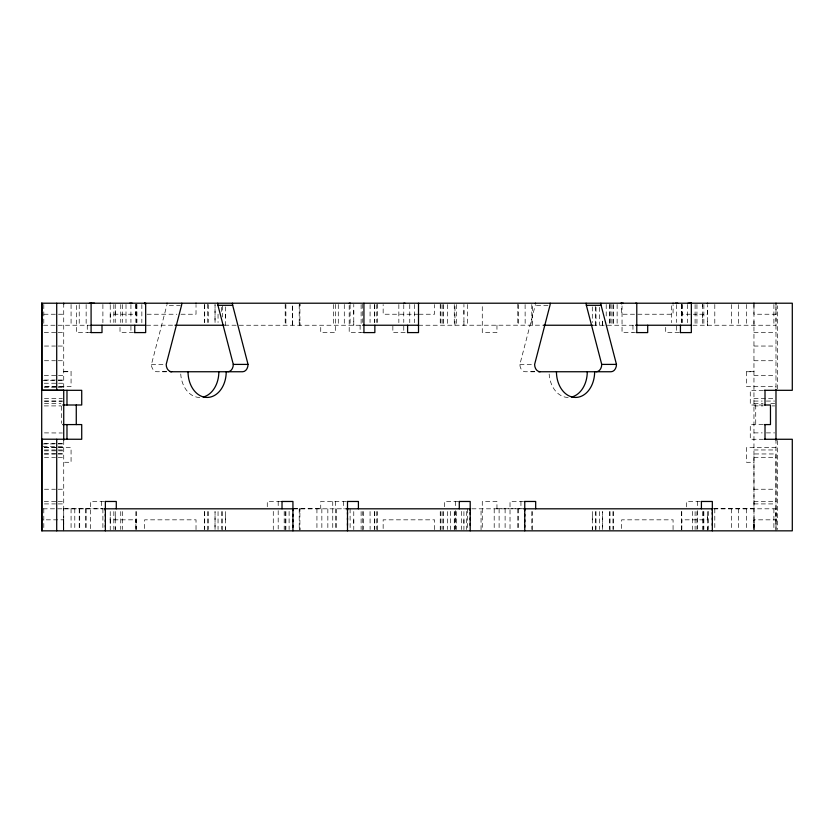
<?xml version="1.0" encoding="UTF-8"?>
<svg xmlns="http://www.w3.org/2000/svg" width="834" height="834" viewBox="0 0 834 834"><rect width="100%" height="100%" fill="white"/><g stroke="black" fill="none" stroke-linecap="round" stroke-linejoin="round"><path stroke-width="0.63" stroke-dasharray="4.17 3.13" d="M63.728 508.813L63.728 529.621L63.655 519.832L41.7 519.832M110.234 523.502L110.234 519.832L135.921 519.832M110.234 317.9L110.234 314.23L135.921 314.23M115.248 529.621L115.248 527.171M115.248 519.832L115.248 516.152M115.248 314.23L115.248 310.55M225.399 529.621L225.399 527.171M225.399 519.832L225.399 516.152M225.399 317.9L225.399 314.23M285.197 304.129L285.197 325.239M299.906 528.089L299.906 529.924L299.906 508.813L299.906 511.565M299.906 322.487L299.906 325.239L299.906 304.129L299.906 305.963M336.644 508.813L336.644 529.736M353.772 523.502L353.772 519.832M353.772 321.57L353.772 325.239L353.772 304.431M353.772 314.23L353.772 310.55M362.727 529.924L362.727 511.565M377.437 529.924L377.437 511.565M440.248 304.129L440.248 325.239M454.968 529.924L454.968 511.565M454.968 325.239L454.968 304.129M463.912 523.502L463.912 519.832M463.923 321.57L463.923 325.239L463.923 304.431M463.923 314.23L463.923 310.55M481.051 529.736L481.051 508.813M517.778 508.813L517.778 529.924M517.778 304.129L517.778 325.239M532.499 529.924L532.499 511.565M532.499 325.239L532.499 304.129M592.296 529.621L592.296 527.171M592.296 519.832L592.296 516.152M595.309 529.924L595.309 511.565M595.309 325.239L595.309 305.963M610.019 304.129L610.019 325.239M702.436 317.9L702.436 314.23M702.436 306.881L702.436 304.431M707.461 529.621L707.461 527.171M707.461 516.152L707.461 519.832L681.774 519.832L681.753 522.584M707.461 321.57L707.461 325.239L707.461 305.275M707.461 310.55L707.461 314.23L693.273 314.23M775.995 521.208L775.985 519.832L753.957 519.832L754.03 529.621L753.957 453.957L775.985 453.957L775.985 529.538M753.967 325.239L753.967 319.735M753.957 303.211L753.957 314.23L775.985 314.23L775.995 315.606L775.995 312.854M753.967 529.621L753.967 519.832M777.559 389.019L777.559 305.807M753.957 523.961L753.957 526.713M775.995 323.863L775.985 325.239L692.929 325.239M775.995 318.359L775.995 321.111M775.985 308.716L775.995 310.092L775.995 307.339M775.995 523.961L775.995 526.713M775.995 518.456L775.985 519.832L775.995 519.144M775.995 512.941L775.995 515.693M135.921 304.431L135.848 314.23L135.932 311.468M681.764 529.621L681.847 519.832M110.109 519.832L110.234 517.07M166.737 371.745L156.907 371.745A7.339 5.452 -90 0 1 151.454 364.406L166.821 305.307M534.73 371.745L525.337 371.745A7.339 5.452 90 0 1 519.874 364.406L535.24 305.307M162.442 371.745L166.32 371.735M530.862 371.745L534.74 371.735M169.281 305.307L180.332 305.307M536.471 305.307L548.762 305.307M43.9 314.23L63.728 314.23M147.055 314.23L176.829 314.23M181.03 314.23L196.021 314.23L196.021 305.275M418.48 314.23L383.15 314.23L383.15 304.587M418.897 314.23L434.545 314.23L434.545 304.587M634.518 314.23L621.664 314.23L621.664 305.275M637.729 314.23L673.069 314.23L673.069 305.275M681.753 311.468L681.847 314.23L690.312 314.23M43.535 325.239L89.738 325.239M146.482 325.239L174.056 325.187M224.68 325.187L238.024 325.239M239.243 325.239L362.498 325.239M418.543 325.239L543.685 325.187M592.713 325.239L635.414 325.239M44.296 332.589L57.254 332.589M58.224 332.589L63.728 332.589M89.864 332.589L76.353 332.589L76.353 304.587M133.523 332.589L120.013 332.589L120.013 326.157M362.707 332.589L349.196 332.589L349.196 304.587M405.136 332.589L392.856 332.589L392.856 326.157M635.414 332.589L622.039 332.589L622.039 305.963M679.21 332.589L665.699 332.589L665.699 326.157M753.957 332.589L775.985 332.589M44.452 346.047L55.471 346.047M58.224 346.047L63.728 346.047M753.957 346.047L775.985 346.047M44.452 360.736L55.471 360.736M58.224 360.736L63.728 360.736M753.957 360.736L775.985 360.736M151.454 364.406L164.965 364.406M519.874 364.406L532.155 364.406M63.728 371.693L71.067 371.693L71.067 386.434L44.254 386.382M753.957 371.693L746.618 371.693L746.618 386.434L775.995 386.382M63.728 371.745L71.067 371.745M746.618 371.745L753.957 371.745M44.296 375.55L57.254 375.55M58.547 375.55L63.728 375.55M753.957 375.634L775.985 375.634M44.452 380.023L55.471 380.023M58.224 380.023L63.728 380.023M43.076 380.314L57.254 380.314M58.224 380.314L63.728 380.314M44.296 383.233L57.254 383.233M58.547 383.233L63.728 383.233M44.452 386.486L55.471 386.486M58.224 386.486L63.728 386.486M44.296 387.351L57.254 387.351M58.224 387.351L63.728 387.351M763.266 390.312L750.266 390.312L750.277 405.001L763.1 405.001M44.452 398.558L62.352 398.558M753.957 398.558L774.692 398.558M44.452 401.06L62.352 401.06M753.957 401.06L762.224 401.06M766.352 401.06L774.609 401.06M44.452 401.175L62.352 401.175M44.452 403.562L60.976 403.562M753.957 403.562L763.027 403.562M770.804 403.562L774.692 403.562M44.296 405.908L61.132 405.908M753.957 405.908L763.027 405.908M772.096 405.908L774.692 405.908M763.1 424.579L750.277 424.579L750.266 439.268L763.266 439.268M44.452 432.888L62.352 432.992M753.957 432.888L762.224 432.888M766.352 432.888L774.609 432.888M44.452 443.532L55.471 443.532M58.224 443.532L63.728 443.532M43.076 443.928L57.254 443.928M58.224 443.928L63.728 443.928M43.076 446.711L57.254 446.711M58.224 446.711L63.728 446.711M44.254 447.566L71.067 447.618L71.067 462.307L63.728 462.255M775.995 447.566L746.618 447.566L746.618 462.307L753.957 462.255M44.452 447.681L55.471 447.681M58.224 447.681L63.728 447.681M44.452 449.964L55.471 449.964M58.224 449.964L63.728 449.964M753.957 449.964L775.985 449.964M44.296 450.819L57.254 450.819M58.547 450.819L63.728 450.819M44.296 453.873L57.254 453.738M58.224 453.738L63.728 453.738M44.452 454.04L55.471 454.04M58.224 454.04L63.728 454.04M44.452 457.303L55.471 457.303M58.224 457.303L63.728 457.303M753.957 457.303L775.985 457.303M44.452 489.235L55.471 489.235M58.224 489.235L63.728 489.235M753.957 489.235L775.985 489.235M44.296 501.474L57.254 501.474M58.224 501.474L63.728 501.474M104.135 501.474L90.625 501.474L90.625 529.006M280.787 501.474L267.276 501.474L267.276 507.896M346.277 501.474L320.736 501.411L320.736 508.813M458.054 501.474L444.543 501.474L444.543 507.896M523.533 501.474L510.022 501.474L510.022 529.006M700.049 501.474L686.674 501.474L686.674 507.896M753.957 501.474L775.985 501.474M44.452 503.913L55.471 503.913M58.224 503.913L63.728 503.913M753.957 503.913L775.985 503.913M63.728 508.761L102.665 508.761M293.474 508.761L320.736 508.761M496.96 508.761L522.918 508.761M713.727 508.761L753.957 508.761M43.076 508.813L103.52 508.813M293.474 508.813L345.86 508.813M471.825 508.813L522.918 508.813M713.727 508.813L775.995 508.813L775.995 510.189M707.461 517.07L707.576 519.832M135.932 522.584L135.848 519.832L135.921 529.621M681.764 304.431L681.847 314.23M775.985 508.813L775.995 509.501M63.728 519.832L63.728 530.841M777.559 440.56L777.559 529.548M775.985 303.211L775.985 389.29M775.985 439.278L775.985 530.841M773.889 304.504L773.889 325.239M773.889 508.813L773.889 529.548M755.729 405.001L755.729 424.579M753.957 305.046L753.957 530.841M746.618 304.504L746.618 325.239M746.618 508.813L746.618 529.548M738.476 304.587L738.476 325.239M738.476 508.813L738.476 529.465M731.554 304.587L731.554 325.239M731.554 508.813L731.554 529.465M714.801 304.504L714.801 325.239M714.801 508.813L714.801 529.548M708.504 511.409L708.504 529.548M707.461 511.565L707.461 530.841M703.865 304.587L703.865 325.239M703.854 511.565L703.854 529.465M703.594 511.409L703.594 529.548M702.436 304.587L702.436 325.239M702.436 511.565L702.436 529.621M697.589 501.474L697.589 506.978M697.589 510.648L697.589 529.006M696.943 304.587L696.943 325.239M696.932 511.565L696.932 529.465M695.097 304.587L695.097 325.239M695.097 511.565L695.097 529.465M692.679 511.409L692.679 529.548M687.518 304.504L687.518 322.654M682.608 304.504L682.608 322.654M681.753 304.129L681.764 322.487M681.753 511.565L681.753 529.924M681.451 304.587L681.451 322.487M681.451 511.565L681.451 529.465M676.603 304.587L676.603 322.487M676.603 326.157L676.603 332.589M673.069 529.621L673.069 519.832L621.664 519.832L621.664 529.621M671.693 305.807L671.693 322.654M632.954 325.239L632.954 332.589M617.129 304.504L617.129 325.239M613.282 304.587L613.282 325.239M613.282 511.565L613.282 529.465M612.98 304.587L612.98 325.239M612.98 511.565L612.98 529.465M611.124 304.504L611.124 325.239M610.019 511.565L610.019 529.924M609.32 304.587L609.32 325.239M609.32 511.565L609.32 529.465M606.214 304.504L606.214 317.462M599.636 307.339L599.636 325.239M599.636 511.565L599.636 529.465M596.008 307.339L596.008 325.239M596.008 511.565L596.008 529.465M592.296 306.881L592.296 322.487M592.296 511.565L592.296 529.465M531.79 304.587L531.79 325.239M531.79 511.565L531.79 529.465M525.107 304.587L525.159 325.239M520.937 501.474L520.937 508.813M518.477 304.587L518.477 325.239M518.477 508.813L518.477 529.465M505.112 508.813L505.112 529.548M499.107 508.813L499.107 529.548M496.96 325.187L496.96 332.589L482.271 332.526L482.271 304.431M496.96 508.813L496.96 501.411L482.271 501.474L482.271 529.569M494.197 508.813L494.197 529.548M467.593 304.504L467.593 325.239M467.593 508.813L467.593 529.548M466.373 511.409L466.373 529.548M463.912 511.565L463.912 529.621M461.452 511.409L461.452 529.548M456.573 304.587L456.573 325.239M456.573 511.565L456.573 529.465M455.458 501.474L455.458 506.978M455.458 510.648L455.458 529.006M454.269 304.587L454.269 325.239M454.269 511.565L454.269 529.465M450.537 511.409L450.537 529.548M447.587 304.587L447.639 325.239M447.587 511.565L447.587 529.465M443.24 304.587L443.24 325.239M443.24 511.565L443.24 529.465M442.927 304.587L442.927 325.239M442.927 511.565L442.927 529.465M440.957 304.587L440.957 325.239M440.957 511.565L440.957 529.465M440.248 511.565L440.248 529.924M434.545 529.621L434.545 519.832L383.15 519.832L383.15 529.621M414.675 304.504L414.675 322.654M409.765 304.504L409.765 322.654M403.771 304.587L403.771 322.487M403.771 326.157L403.771 332.589M398.85 304.504L398.85 322.654M377.437 304.129L377.437 322.487M376.739 304.587L376.739 322.487M376.739 511.565L376.739 529.465M374.758 304.587L374.758 322.487M374.758 511.565L374.758 529.465M374.456 304.587L374.456 322.487M374.456 511.565L374.456 529.465M370.108 304.587L370.056 322.487M370.056 511.565L370.108 529.465M363.426 511.565L363.426 529.465M362.727 304.129L362.727 322.487M361.122 304.587L361.122 325.239M361.112 511.565L361.112 529.465M360.111 325.239L360.111 332.589M353.772 511.565L353.772 529.621M350.103 304.504L350.103 325.239M350.103 508.813L350.103 529.548M344.286 304.504L344.286 325.239M343.671 501.474L343.671 508.813M338.281 304.504L338.281 325.239M335.414 304.431L335.414 332.589L320.736 332.526L320.736 325.187M335.414 501.411L335.414 529.569M333.371 304.504L333.371 325.239M332.756 501.474L332.756 529.006M327.845 508.813L327.845 529.548M321.851 508.813L321.851 529.548M316.93 508.813L316.93 529.548M299.208 304.587L299.208 325.239M299.208 508.813L299.208 529.465M289.106 511.409L289.106 529.548M285.895 304.587L285.895 325.239M285.895 511.565L285.895 529.465M285.197 511.565L285.197 529.924M284.196 511.409L284.196 529.548M278.191 501.474L278.191 506.978M278.191 510.648L278.191 529.006M273.281 511.409L273.281 529.548M225.399 306.881L225.399 325.239M225.399 511.565L225.399 529.465M222.376 305.963L222.376 316.983M222.376 511.565L222.376 529.924M221.677 307.339L221.677 311.468M221.677 511.565L221.677 529.465M218.049 314.23L218.049 322.487M218.049 511.565L218.049 529.465M208.364 304.587L208.364 322.487M208.364 511.565L208.364 529.465M207.666 304.129L207.666 322.487M207.666 511.565L207.666 529.924M204.716 304.587L204.716 322.487M204.716 511.565L204.716 529.465M204.403 304.587L204.403 322.487M204.403 511.565L204.403 529.465M196.021 529.621L196.021 519.832L144.626 519.832L144.626 529.621M141.843 304.504L141.843 322.654M136.922 304.504L136.922 322.654M136.244 304.587L136.244 322.487M136.244 511.565L136.244 529.465M135.932 304.129L135.932 322.487M135.932 511.565L135.932 529.924M130.928 304.587L130.928 322.487M130.928 326.157L130.928 332.589M126.007 304.504L126.007 322.654M122.598 304.587L122.598 322.487M122.598 511.565L122.598 529.465M120.753 304.587L120.753 322.487M120.753 511.565L120.753 529.465M115.248 304.431L115.248 322.487M115.248 511.565L115.248 529.465M113.831 304.587L113.831 322.487M113.831 511.565L113.831 529.465M110.234 305.275L110.234 322.487M110.234 511.565L110.234 529.924M102.895 304.504L102.895 322.654M102.895 508.813L102.895 529.548M101.54 501.474L101.54 508.813M87.268 325.239L87.268 332.589M86.142 304.587L86.142 325.239M86.142 508.813L86.142 529.465M85.714 508.813L85.714 529.548M79.71 508.813L79.71 529.548M79.22 304.587L79.22 325.239M79.22 508.813L79.22 529.465M74.799 508.813L74.799 529.548M71.067 304.504L71.078 325.239M71.067 508.813L71.078 529.548M63.728 303.211L63.728 389.29M63.728 440.415L63.728 529.924M61.528 406.221L61.528 423.359M43.806 304.504L43.795 325.239M43.795 508.813L43.806 529.548M568.173 397.443A25.698 19.099 90 0 1 549.147 374.049M199.753 397.443A25.698 19.099 90 0 1 180.728 374.049M602.69 325.239L602.69 319.735L602.638 325.239M602.69 529.465L602.69 511.565L602.638 529.465M292.578 325.239L292.578 304.587L292.526 325.239M215.047 322.487L215.047 304.587L214.995 322.487M215.047 529.465L215.047 511.565L214.995 529.465"/><path stroke-width="1.25" d="M41.7 519.832L41.7 519.144M41.7 323.863L42.107 325.239M41.7 318.359L41.7 321.111M41.7 312.854L41.7 315.606M41.7 307.339L41.7 310.092M41.971 530.841L41.971 439.268M56.712 530.841L56.712 439.268M66.981 405.001L66.981 390.312M105.365 527.171L105.365 525.337M105.365 521.667L105.365 519.832M105.365 516.152L105.365 514.317M105.365 510.648L105.365 508.813M292.932 527.171L292.932 525.337M292.932 521.667L292.932 519.832M292.932 516.152L292.932 514.317M292.932 510.648L292.932 508.813L104.448 508.813M347.497 525.337L347.497 523.502M347.497 519.832L347.497 517.987M347.497 514.317L347.497 512.483M347.497 510.648L347.497 508.813M470.199 525.337L470.199 523.502M470.199 519.832L470.199 517.987M470.199 514.317L470.199 512.483M470.199 510.648L470.199 508.813L346.277 508.813M524.763 527.171L524.763 525.337M524.763 521.667L524.763 519.832M524.763 516.152L524.763 514.317M524.763 510.648L524.763 508.813M712.33 525.337L712.33 523.502M712.33 519.832L712.33 517.987M712.33 514.317L712.33 512.483M712.33 510.648L712.33 508.813L523.533 508.813M765.007 439.268L765.018 424.579M89.384 303.211L94.503 303.211M129.697 303.211L132.158 303.211M144.438 303.211L145.669 303.211L145.669 332.589L134.608 332.589M764.33 439.278L792.29 439.268L792.3 530.841L41.7 530.841L41.7 303.211L792.3 303.211L792.29 390.312L764.33 390.322M620.809 303.211L623.269 303.211M635.55 303.211L636.78 303.211L636.78 332.589M687.935 303.211L691.344 303.211L691.344 332.589L680.294 332.589M675.384 303.211L677.834 303.211M690.125 303.211L691.344 303.211M217.705 303.211A7.339 5.452 -90 0 0 217.935 305.307L232.676 305.307L248.042 364.406A7.339 5.452 -90 0 1 242.59 371.745L170.209 371.745M586.135 303.211A7.339 5.452 -90 0 0 586.354 305.307L601.095 305.307L616.472 364.406A7.339 5.452 -90 0 1 611.009 371.745L538.628 371.745M90.958 325.239L145.669 325.239M174.984 325.239L224.096 325.239M362.707 325.239L418.512 325.239M543.601 325.239L592.713 325.239M635.55 325.239L691.344 325.239M90.958 332.589L102.009 332.589L102.009 325.239M363.801 332.589L374.852 332.589L374.852 325.239M407.451 332.589L418.512 332.589L418.512 303.211M636.634 332.589L647.695 332.589L647.695 325.239M227.849 371.745A7.339 5.452 -90 0 0 233.301 364.406L248.042 364.406M596.268 371.745A7.339 5.452 -90 0 0 601.731 364.406L616.472 364.406M41.7 390.239L63.728 390.239M62.759 405.001L81.722 405.001L81.722 390.312L41.971 390.312L41.971 303.211M764.33 405.001L770.47 405.001L770.47 424.579L764.33 424.579M62.759 424.579L81.722 424.579L81.722 439.268L41.7 439.195M105.22 501.474L116.28 501.474L116.28 508.813M281.882 501.474L292.932 501.474L292.932 530.841M347.361 501.474L358.411 501.474L358.411 508.813M459.138 501.474L470.199 501.474L470.199 530.841M524.617 501.474L535.678 501.474L535.678 508.813M701.279 501.474L712.33 501.474L712.33 530.841M403.771 303.211L404.99 303.211M349.196 303.211L350.426 303.211M586.354 305.307L601.731 364.406M217.935 305.307L233.301 364.406M765.007 390.312L765.018 405.001M66.981 424.579L66.981 439.268M41.7 303.211L41.7 304.587M775.985 303.211L775.985 304.129M775.985 389.29L775.985 440.227M753.957 303.211L753.957 304.129M707.461 303.211L707.461 303.899M701.415 501.474L701.415 508.813M680.44 325.239L680.44 332.589M673.069 303.211L673.069 303.899M621.664 303.211L621.664 303.899M524.763 501.474L524.763 530.841M459.284 501.474L459.284 508.813M407.597 325.239L407.597 332.589M363.937 303.211L363.937 332.589M347.497 501.474L347.497 530.841M282.017 501.474L282.017 508.813M196.021 303.211L196.021 303.899M144.626 303.211L144.626 303.899M134.754 325.239L134.754 332.589M110.234 303.211L110.234 303.899M105.365 501.474L105.365 530.841M91.094 303.211L91.094 332.589M76.269 405.001L76.269 424.579M63.728 303.211L63.728 304.129M63.728 390.156L63.728 440.331M56.712 303.211L56.712 390.312M171.648 371.745A7.339 5.452 90 0 1 166.195 364.406L181.562 305.307A7.339 5.452 -90 0 0 181.791 303.211M226.222 371.745A25.698 19.099 90 0 1 207.124 397.443A25.698 19.099 90 0 1 188.025 371.745M601.095 305.307A7.339 5.452 -90 0 1 600.866 303.211M540.078 371.745A7.339 5.452 90 0 1 534.615 364.406L549.981 305.307A7.339 5.452 -90 0 0 550.211 303.211M594.642 371.745A25.698 19.099 90 0 1 575.543 397.443A25.698 19.099 90 0 1 556.445 371.745M232.676 305.307A7.339 5.452 -90 0 1 232.446 303.211M167.05 303.211A7.339 5.452 -90 0 1 167.019 304.003M535.47 303.211A7.339 5.452 90 0 1 535.438 304.003M587.272 371.745A25.698 19.099 90 0 1 571.644 397.015M218.852 371.745A25.698 19.099 90 0 1 203.225 397.015"/></g></svg>
